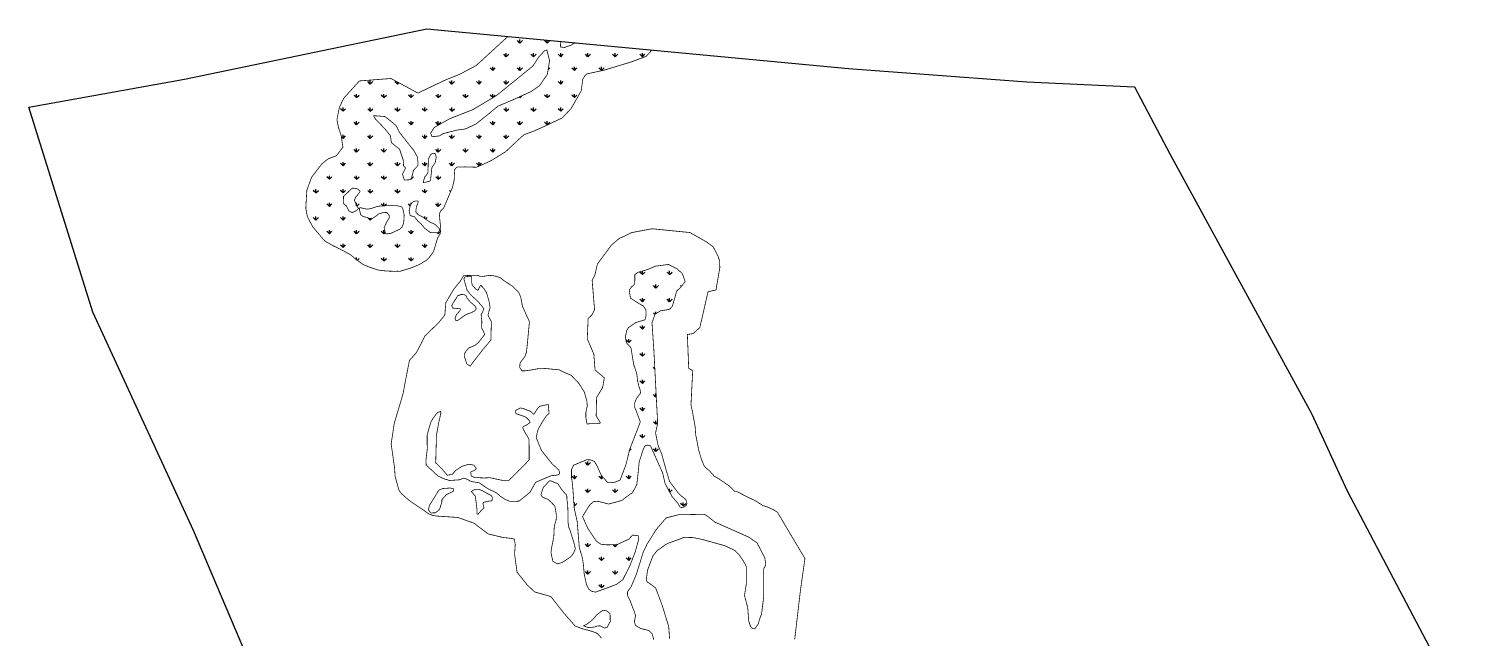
# Model space of a CAD drawing. Header units: metres. Extents: x 278692 to 280823, y 2053779 to 2057270.
# Drawn here: x 278692 to 280601, y 2056467 to 2057270 of the extents above; entities that cross this region are included whole.
import ezdxf

# ---------------------------------------------------------------- set-up
doc = ezdxf.new("R2010")
doc.units = ezdxf.units.M
doc.layers.add('MANGROOVE BUFFER ZONE', color=120, linetype='Continuous')
doc.layers.add('village', color=3, linetype='Continuous')

msp = doc.modelspace()

# ---------------------------------------------------------------- hatches: boundary and pattern name
at = {"layer": 'MANGROOVE BUFFER ZONE'}
h = msp.add_hatch(dxfattribs=at)
h.set_pattern_fill('GRASS', color=256)
h.paths.add_polyline_path([(279358.5, 2057135.1), (279373.2, 2057141.7), (279395.6, 2057152.3), (279407.4, 2057164.7), (279420.9, 2057188.4), (279422.7, 2057203), (279426.2, 2057209.4), (279429.7, 2057210.8), (279450.2, 2057215.2), (279486.4, 2057226.1), (279506.5, 2057233.6), (279514.2, 2057241.9), (279411.8, 2057251.5), (279407.5, 2057248.4), (279398.5, 2057245.3), (279393.3, 2057246.1), (279393.7, 2057253.2), (279324, 2057259.8), (279314.2, 2057250.9), (279282.1, 2057221.5), (279260.8, 2057210.2), (279241.4, 2057202.4), (279224, 2057194.1), (279205.3, 2057185.2), (279200.2, 2057187.9), (279194.4, 2057191.1), (279185.4, 2057195.9), (279169.7, 2057204.4), (279158.9, 2057203.6), (279143.8, 2057202.4), (279128, 2057201.2), (279120.2, 2057192.6), (279107.3, 2057178.4), (279101.5, 2057166.1), (279098.3, 2057150), (279100.4, 2057139.5), (279103.9, 2057129.1), (279104.9, 2057122.3), (279106.2, 2057113.7), (279102.4, 2057108.7), (279097.8, 2057102.6), (279086.7, 2057098.4), (279078.1, 2057091.4), (279064.8, 2057074), (279058.6, 2057056.9), (279057.2, 2057033.1), (279059.4, 2057021.9), (279062, 2057016.7), (279066.7, 2057008.3), (279071.7, 2057002.3), (279075.7, 2056997.6), (279082.2, 2056990), (279092.5, 2056984.1), (279107.1, 2056976.9), (279116.8, 2056971.4), (279125.2, 2056964.3), (279133.6, 2056958.6), (279142.1, 2056955.1), (279152.9, 2056951.6), (279161.8, 2056950.5), (279169.3, 2056950.1), (279181.7, 2056950), (279195.8, 2056954.3), (279203.2, 2056957.3), (279208.4, 2056959.6), (279216, 2056964.3), (279220.3, 2056968.4), (279225.7, 2056975.7), (279231.2, 2056993.9), (279234.8, 2056999.8), (279235.3, 2057007.2), (279234.3, 2057016.1), (279233.5, 2057025.8), (279235.7, 2057030.2), (279239.3, 2057033.7), (279251, 2057061.2), (279253.1, 2057070.4), (279253.5, 2057079.4), (279254, 2057085), (279256.8, 2057087.5), (279267.2, 2057087.8), (279282.2, 2057087.3), (279290.6, 2057090.8), (279302.4, 2057096.3), (279321.3, 2057108), (279338.5, 2057124.2), (279345.1, 2057130.1)])
h.paths.add_polyline_path([(279296.7, 2057156.2), (279281.6, 2057144.2), (279267.8, 2057137.8), (279257.4, 2057136.4), (279243.9, 2057133.1), (279238.1, 2057131.5), (279233.5, 2057128.6), (279224, 2057127.6), (279221.9, 2057132.1), (279226.7, 2057139.7), (279247.1, 2057151.3), (279277.9, 2057163.4), (279308.6, 2057181.7), (279337.6, 2057205.1), (279357.2, 2057221.1), (279364.4, 2057232.3), (279372.6, 2057241.3), (279375.5, 2057242), (279379, 2057228.1), (279376.1, 2057210), (279365.8, 2057194.9), (279354.5, 2057187.1), (279331.4, 2057176.6), (279310.9, 2057167.9)], flags=16)
h.paths.add_polyline_path([(279229.4, 2057100.6), (279228.2, 2057093.8), (279223.7, 2057086.9), (279221.9, 2057071), (279221.4, 2057069.3), (279218.7, 2057068.3), (279212.2, 2057067), (279213.2, 2057071.1), (279214.6, 2057075.1), (279216.6, 2057077), (279218.5, 2057080.6), (279218.6, 2057084.7), (279219, 2057097.9), (279220.6, 2057101.4), (279222.3, 2057104.2), (279224.8, 2057105.6), (279228.2, 2057105.4)], flags=16)
h.paths.add_polyline_path([(279204.5, 2057100.9), (279205.3, 2057094), (279205.2, 2057089.9), (279204, 2057088.1), (279199.4, 2057083.2), (279196.7, 2057072.4), (279194.7, 2057070.8), (279187.3, 2057070.4), (279184.9, 2057078), (279188.9, 2057086.3), (279186.2, 2057089.2), (279186, 2057096.1), (279181, 2057111.1), (279170.2, 2057119.8), (279168.9, 2057129), (279161.4, 2057138.1), (279148.9, 2057151.3), (279146.6, 2057155.4), (279161.6, 2057154.2), (279167.9, 2057149.4), (279176.8, 2057141.7), (279180.6, 2057133.6), (279200.1, 2057108.9)], flags=16)
h.paths.add_polyline_path([(279203.1, 2057034.4), (279202.4, 2057028), (279205.6, 2057024.6), (279211.6, 2057021.7), (279214.3, 2057019.5), (279220.7, 2057015.2), (279227.4, 2057012), (279229.9, 2057009.9), (279234.2, 2057005.8), (279232.7, 2057002.3), (279232.3, 2057000.8), (279222, 2057000.9), (279214, 2057006.8), (279209.7, 2057012.3), (279205.2, 2057016.1), (279200.7, 2057021.8), (279199.3, 2057022.3), (279195.3, 2057023.5), (279195.1, 2057023.3), (279193.6, 2057030.2), (279195.3, 2057037.3), (279198.3, 2057041.4), (279201.5, 2057042.6), (279206.1, 2057042.6)], flags=16)
h.paths.add_polyline_path([(279183.8, 2057035), (279185.3, 2057032.6), (279187.1, 2057024.1), (279186.4, 2057013.4), (279184.1, 2057008.1), (279181, 2057005.4), (279174.4, 2057002.3), (279169.7, 2057000.1), (279162.7, 2056999.1), (279160.6, 2057007.7), (279164.6, 2057016), (279167.5, 2057020.7), (279167.2, 2057024.2), (279164.1, 2057027.5), (279159.7, 2057027.7), (279153, 2057025.5), (279150.5, 2057023.3), (279147.6, 2057021.3), (279145.4, 2057020), (279140.3, 2057019.8), (279137.9, 2057021.1), (279133, 2057022.2), (279129.6, 2057024.8), (279128.7, 2057028.6), (279127.7, 2057032.4), (279127, 2057033.2), (279123.6, 2057029.8), (279118.7, 2057027.5), (279116.5, 2057028.3), (279114.1, 2057029.7), (279110.7, 2057036.5), (279106.8, 2057039.6), (279107, 2057048.8), (279118.5, 2057059.7), (279122.8, 2057059.5), (279125.7, 2057058.4), (279129.2, 2057055.9), (279126.4, 2057051.7), (279123.3, 2057048.2), (279121.4, 2057043.9), (279124.2, 2057036.7), (279125.7, 2057034.5), (279127.2, 2057032.9), (279129, 2057034), (279135.6, 2057032.4), (279139, 2057032), (279142.3, 2057032.6), (279145, 2057033.3), (279148, 2057034.4), (279152.4, 2057035.8), (279162.1, 2057036.5), (279168.9, 2057036.6), (279177.2, 2057036.6)], flags=16)
h.paths.add_polyline_path([(279521.7, 2056749.1), (279518.9, 2056736.6), (279522.2, 2056720.5), (279527.3, 2056707.9), (279532.5, 2056689), (279537.4, 2056672.6), (279548.4, 2056658), (279553.3, 2056653.2), (279558.8, 2056648.9), (279560.3, 2056643.5), (279559.3, 2056640.9), (279554.4, 2056637.7), (279551, 2056639.1), (279548.4, 2056643.8), (279540.7, 2056652.7), (279531.4, 2056670.2), (279528.3, 2056683.9), (279520, 2056702.4), (279512.2, 2056719.7), (279507.9, 2056720.6), (279505.7, 2056720.2), (279504.2, 2056718.3), (279502, 2056713.3), (279499.8, 2056705.9), (279497.4, 2056699.1), (279495.4, 2056678.9), (279494.1, 2056668.2), (279491.2, 2056662.7), (279487.8, 2056657.3), (279483.1, 2056654.3), (279474.4, 2056647.5), (279456.9, 2056642.8), (279450.8, 2056644.5), (279442.2, 2056646.6), (279437.1, 2056646), (279432.2, 2056641.9), (279425.4, 2056631.2), (279422.5, 2056626.3), (279429.7, 2056610.3), (279440.7, 2056594), (279447.1, 2056589.7), (279454.7, 2056589), (279467.8, 2056589.2), (279483.5, 2056596.4), (279488.7, 2056601.9), (279496.1, 2056600.9), (279496.8, 2056596.8), (279492.2, 2056579.9), (279485.3, 2056562.1), (279475.8, 2056543.2), (279467.7, 2056537), (279458.7, 2056533.5), (279446.3, 2056529), (279440, 2056526.6), (279434.5, 2056527.6), (279430.6, 2056530.7), (279427.7, 2056537), (279424.7, 2056550.6), (279423.7, 2056563), (279422.9, 2056568.2), (279422.5, 2056571), (279421.2, 2056575.7), (279418.3, 2056584.9), (279415.4, 2056620.3), (279411.6, 2056636.9), (279409.4, 2056668.1), (279407.9, 2056678.2), (279407.9, 2056687.9), (279410.5, 2056694), (279428, 2056701.3), (279433.1, 2056701.1), (279438.1, 2056699.1), (279441.6, 2056693.3), (279447.5, 2056680.4), (279453.8, 2056673.5), (279456.1, 2056670.9), (279459.9, 2056671), (279465.4, 2056671.7), (279472.2, 2056674.6), (279480, 2056695.3), (279484.8, 2056715.1), (279495.9, 2056743.5), (279498.8, 2056751.3), (279493.3, 2056766.1), (279491.4, 2056770.5), (279491.5, 2056776.5), (279493.8, 2056782.3), (279499.1, 2056789.2), (279498.4, 2056794.2), (279497, 2056797.8), (279495.1, 2056806), (279494.5, 2056812.2), (279493.8, 2056816.1), (279492.6, 2056819.5), (279490, 2056827), (279486.5, 2056848.9), (279480.4, 2056855.7), (279479.1, 2056863.9), (279481, 2056872.2), (279483, 2056875.5), (279492.7, 2056882.3), (279505, 2056886), (279506.5, 2056892), (279506.1, 2056899.2), (279502.7, 2056904.2), (279495.8, 2056908.2), (279485.7, 2056914.6), (279484.3, 2056925.2), (279487, 2056929.1), (279491.2, 2056933.1), (279491.6, 2056938.4), (279491.6, 2056945.8), (279496, 2056948.7), (279508.1, 2056952.2), (279519.1, 2056956.8), (279536, 2056959), (279547, 2056953.5), (279554.3, 2056946.9), (279558, 2056936.2), (279552.1, 2056928.9), (279546.8, 2056923.8), (279544.8, 2056916.6), (279541.1, 2056903.9), (279537.3, 2056899.7), (279525.7, 2056897.9), (279518.4, 2056893.5), (279514.2, 2056882.3), (279516.7, 2056845.5)], flags=16)

# ---------------------------------------------------------------- linework, layer by layer
at = {"layer": 'MANGROOVE BUFFER ZONE', "const_width": 1, "flags": 128}
for points in [[(279324, 2057259.8), (279314.2, 2057250.9), (279282.1, 2057221.5), (279260.8, 2057210.2), (279241.4, 2057202.4), (279224, 2057194.1), (279205.3, 2057185.2), (279200.2, 2057187.9), (279194.4, 2057191.1), (279185.4, 2057195.9), (279169.7, 2057204.4), (279158.9, 2057203.6), (279143.8, 2057202.4), (279128, 2057201.2), (279120.2, 2057192.6), (279107.3, 2057178.4), (279101.5, 2057166.1), (279098.3, 2057150), (279100.4, 2057139.5), (279103.9, 2057129.1), (279104.9, 2057122.3), (279106.2, 2057113.7), (279102.4, 2057108.7), (279097.8, 2057102.6), (279086.7, 2057098.4), (279078.1, 2057091.4), (279064.8, 2057074), (279058.6, 2057056.9), (279057.2, 2057033.1), (279059.4, 2057021.9), (279062, 2057016.7), (279066.7, 2057008.3), (279071.7, 2057002.3), (279075.7, 2056997.6), (279082.2, 2056990), (279092.5, 2056984.1), (279107.1, 2056976.9), (279116.8, 2056971.4), (279125.2, 2056964.3), (279133.6, 2056958.6), (279142.1, 2056955.1), (279152.9, 2056951.6), (279161.8, 2056950.5), (279169.3, 2056950.1), (279181.7, 2056950), (279195.8, 2056954.3), (279203.2, 2056957.3), (279208.4, 2056959.6), (279216, 2056964.3), (279220.3, 2056968.4), (279225.7, 2056975.7), (279231.2, 2056993.9), (279234.8, 2056999.8), (279235.3, 2057007.2), (279234.3, 2057016.1), (279233.5, 2057025.8), (279235.7, 2057030.2), (279239.3, 2057033.7), (279251, 2057061.2), (279253.1, 2057070.4), (279253.5, 2057079.4), (279254, 2057085), (279256.8, 2057087.5), (279267.2, 2057087.8), (279282.2, 2057087.3), (279290.6, 2057090.8), (279302.4, 2057096.3), (279321.3, 2057108), (279338.5, 2057124.2), (279345.1, 2057130.1), (279358.5, 2057135.1), (279373.2, 2057141.7), (279395.6, 2057152.3), (279407.4, 2057164.7), (279420.9, 2057188.4), (279422.7, 2057203), (279424.8, 2057206.9), (279427.3, 2057209.8), (279429.7, 2057210.8), (279450.2, 2057215.2), (279486.4, 2057226.1), (279506.5, 2057233.6), (279514.2, 2057241.9)], [(279411.8, 2057251.5), (279407.5, 2057248.4), (279398.5, 2057245.3), (279393.3, 2057246.1), (279393.7, 2057253.2)], [(279702.6, 2056464.1), (279710, 2056527.6), (279716.1, 2056571), (279679.8, 2056632), (279674.5, 2056635.4), (279666.2, 2056639.1), (279660.7, 2056640.8), (279650.6, 2056647.2), (279641.2, 2056651.7), (279626.5, 2056659.2), (279623.9, 2056659.2), (279616.5, 2056666.5), (279602.9, 2056675.8), (279596.3, 2056679.7), (279590, 2056686.8), (279584.9, 2056690.8), (279583.3, 2056692.7), (279579.6, 2056701.5), (279575.8, 2056714.2), (279572.7, 2056730.6), (279571.9, 2056734.2), (279571.2, 2056744.8), (279567.8, 2056763.9), (279565.7, 2056773.7), (279567, 2056800.1), (279567.7, 2056813.8), (279567.2, 2056819.6), (279562.7, 2056821.9), (279560.9, 2056866.5), (279568.6, 2056867.8), (279577.4, 2056875.9), (279588.2, 2056923), (279598.7, 2056925.3), (279603.8, 2056955), (279603.4, 2056963.7), (279601.3, 2056970.2), (279595, 2056982.3), (279586.3, 2056988.7), (279564.4, 2057001.1), (279514.4, 2057006.1), (279487, 2057001), (279478.5, 2056996.6), (279471.2, 2056993.5), (279461, 2056984.9), (279442.2, 2056959.6), (279438.7, 2056944.7), (279435.2, 2056938.2), (279438.4, 2056899.4), (279434.9, 2056892.4), (279429.9, 2056887.5), (279428.8, 2056860.8), (279437.4, 2056840.8), (279439.1, 2056819.6), (279451.3, 2056809.5), (279449.1, 2056796.8), (279441.1, 2056783.4), (279440.5, 2056759.2), (279446.1, 2056749.9), (279444.1, 2056748.9), (279433.5, 2056749), (279428.6, 2056748.4), (279427.8, 2056751.7), (279426.9, 2056757.4), (279426.9, 2056763.8), (279428.8, 2056772.4), (279428.3, 2056778.6), (279424.9, 2056790.6), (279418.1, 2056801.6), (279407.8, 2056812.5), (279394.3, 2056818.5), (279391.4, 2056820.2), (279388, 2056820.3), (279373.4, 2056821.7), (279363.2, 2056821.3), (279354.6, 2056819.7), (279346.2, 2056818.6), (279342.5, 2056818.6), (279339.6, 2056823.3), (279339.9, 2056828), (279341, 2056830.3), (279344.5, 2056834.8), (279346.6, 2056838), (279348.5, 2056843.2), (279349.9, 2056856.3), (279352.4, 2056883.4), (279343.2, 2056903.9), (279341, 2056915.8), (279338.2, 2056922.4), (279330.4, 2056930.2), (279325, 2056933.6), (279318.3, 2056938), (279314.1, 2056941.4), (279308, 2056943.4), (279304.5, 2056944.2), (279299, 2056944.6), (279293.6, 2056943.6), (279290.2, 2056943.2), (279286.8, 2056943.5), (279284.1, 2056944.6), (279279.1, 2056944.7), (279273.4, 2056944.6), (279265.5, 2056944.1), (279260.9, 2056936.6), (279252.8, 2056926.7), (279242.1, 2056908.7), (279240.7, 2056892.3), (279232.8, 2056882.3), (279214.7, 2056864.9), (279203.4, 2056842.9), (279194, 2056832.3), (279188.3, 2056803.1), (279185.9, 2056789.6), (279181.3, 2056773.8), (279174.1, 2056749.8), (279169.9, 2056722.3), (279174.5, 2056689.7), (279175, 2056679.8), (279180.2, 2056661), (279183.9, 2056656.1), (279195.1, 2056646.5), (279214.1, 2056633.8), (279218.5, 2056630.5), (279224.2, 2056627.8), (279231.1, 2056626.9), (279258.1, 2056625.1), (279279.5, 2056617.4), (279298, 2056603.4), (279317.6, 2056598.7), (279325.5, 2056597.9), (279332.5, 2056596.6), (279333.7, 2056589.1), (279332.8, 2056576.8), (279336.1, 2056552.9), (279349.6, 2056536), (279359.2, 2056526.9), (279380.6, 2056520.8), (279398.3, 2056498.4), (279412.7, 2056481.9), (279422.1, 2056478.3), (279431.7, 2056475.8), (279436.7, 2056474.3), (279442, 2056472.1), (279447.5, 2056466)], [(279516.6, 2056463.7), (279514.4, 2056471.7), (279510.2, 2056475.9), (279499.5, 2056478.5), (279492.3, 2056482.8), (279491, 2056487.8), (279492.5, 2056495.4), (279490.8, 2056501.1), (279488.5, 2056506.7), (279485.4, 2056515.1), (279482, 2056521.9), (279481.8, 2056526.7), (279483.1, 2056528.8), (279486.7, 2056533.7), (279490.3, 2056542.4), (279493.5, 2056549.8), (279502.6, 2056579.2), (279507.7, 2056589.9), (279520.1, 2056609.6), (279533, 2056624.6), (279549.3, 2056628.7), (279578.2, 2056629.2), (279583.6, 2056629.4), (279588.7, 2056625.9), (279597.3, 2056618.9), (279618.1, 2056609.8), (279642, 2056599.1), (279652.9, 2056591.6), (279663.1, 2056571.9), (279664.3, 2056564), (279664, 2056561.6), (279661.6, 2056557.3), (279661.6, 2056519.6), (279658.8, 2056497.4), (279656, 2056490.3), (279654.4, 2056484.4), (279649.9, 2056478.2), (279646.8, 2056478.3), (279644.2, 2056481.6), (279642, 2056488.2), (279641.5, 2056493.7), (279640.6, 2056505.9), (279636.3, 2056522.2), (279638.7, 2056537), (279638.9, 2056551.7), (279638.9, 2056559.5), (279637.3, 2056563.3), (279634.8, 2056567.8), (279630.7, 2056573.5), (279629.1, 2056575.9), (279623.9, 2056581.4), (279610.1, 2056587.9), (279581, 2056596), (279568.2, 2056598.6), (279556.6, 2056598.9), (279548.7, 2056595.8), (279537.1, 2056591.7), (279531.6, 2056589), (279526.1, 2056584.8), (279521.3, 2056581.7), (279515.5, 2056574.6), (279508.3, 2056555.4), (279506.6, 2056542.1), (279508, 2056540.1), (279519, 2056532.2), (279527.6, 2056509.4), (279536.3, 2056481.1), (279537.4, 2056465.3)]]:
    msp.add_lwpolyline(points, dxfattribs=at)
for points in [[(279224, 2057127.6), (279221.9, 2057132.1), (279226.7, 2057139.7), (279247.1, 2057151.3), (279277.9, 2057163.4), (279308.6, 2057181.7), (279337.6, 2057205.1), (279357.2, 2057221.1), (279364.4, 2057232.3), (279372.6, 2057241.3), (279375.5, 2057242), (279379, 2057228.1), (279376.1, 2057210), (279365.8, 2057194.9), (279354.5, 2057187.1), (279331.4, 2057176.6), (279310.9, 2057167.9), (279296.7, 2057156.2), (279281.6, 2057144.2), (279267.8, 2057137.8), (279257.4, 2057136.4), (279243.9, 2057133.1), (279238.1, 2057131.5), (279233.5, 2057128.6)], [(279184.9, 2057078), (279188.9, 2057086.3), (279186.2, 2057089.2), (279186, 2057096.1), (279181, 2057111.1), (279170.2, 2057119.8), (279168.9, 2057129), (279161.4, 2057138.1), (279148.9, 2057151.3), (279146.6, 2057155.4), (279161.6, 2057154.2), (279167.9, 2057149.4), (279176.8, 2057141.7), (279180.6, 2057133.6), (279200.1, 2057108.9), (279204.5, 2057100.9), (279205.3, 2057094), (279205.2, 2057089.9), (279204, 2057088.1), (279199.4, 2057083.2), (279196.7, 2057072.4), (279194.7, 2057070.8), (279187.3, 2057070.4)], [(279213.2, 2057071.1), (279214.6, 2057075.1), (279216.6, 2057077), (279218.5, 2057080.6), (279218.6, 2057084.7), (279219, 2057097.9), (279220.6, 2057101.4), (279222.3, 2057104.2), (279224.8, 2057105.6), (279228, 2057105.4), (279228.5, 2057104.3), (279229.4, 2057100.6), (279228.2, 2057093.8), (279223.7, 2057086.9), (279221.9, 2057071), (279221.4, 2057069.3), (279218.7, 2057068.3), (279212.2, 2057067)], [(279128.5, 2057056.4), (279128.8, 2057055.3), (279126.4, 2057051.7), (279123.3, 2057048.2), (279121.4, 2057043.9), (279124.2, 2057036.7), (279125.7, 2057034.5), (279127, 2057033.2), (279123.6, 2057029.8), (279118.7, 2057027.5), (279116.5, 2057028.3), (279114.1, 2057029.7), (279110.7, 2057036.5), (279106.8, 2057039.6), (279107, 2057048.8), (279118.5, 2057059.7), (279122.8, 2057059.5), (279125.7, 2057058.4)], [(279162.1, 2057036.5), (279168.9, 2057036.6), (279177.2, 2057036.6), (279183.8, 2057035), (279185.3, 2057032.6), (279187.1, 2057024.1), (279186.4, 2057013.4), (279184.1, 2057008.1), (279181, 2057005.4), (279174.4, 2057002.3), (279169.7, 2057000.1), (279164, 2056999.3), (279162.4, 2057000.1), (279160.6, 2057007.7), (279164.6, 2057016), (279167.5, 2057020.7), (279167.2, 2057024.2), (279164.1, 2057027.5), (279159.7, 2057027.7), (279153, 2057025.5), (279150.5, 2057023.3), (279147.6, 2057021.3), (279145.4, 2057020), (279140.3, 2057019.8), (279137.9, 2057021.1), (279133, 2057022.2), (279129.6, 2057024.8), (279128.7, 2057028.6), (279128, 2057031.3), (279128.2, 2057033.5), (279129, 2057034), (279135.6, 2057032.4), (279139, 2057032), (279142.3, 2057032.6), (279145, 2057033.3), (279148, 2057034.4), (279152.4, 2057035.8)], [(279198.3, 2057041.4), (279201.5, 2057042.6), (279205.2, 2057042.6), (279205.7, 2057041.5), (279203.1, 2057034.4), (279202.4, 2057028), (279205.6, 2057024.6), (279211.6, 2057021.7), (279214.3, 2057019.5), (279220.7, 2057015.2), (279227.4, 2057012), (279229.9, 2057009.9), (279233.3, 2057006.6), (279234, 2057005.1), (279232.7, 2057002.3), (279232.3, 2057000.8), (279222, 2057000.9), (279214, 2057006.8), (279209.7, 2057012.3), (279205.2, 2057016.1), (279200.7, 2057021.8), (279199.3, 2057022.3), (279195.3, 2057023.5), (279195.1, 2057023.3), (279193.6, 2057030.2), (279195.3, 2057037.3)], [(279467.7, 2056537), (279458.7, 2056533.5), (279446.3, 2056529), (279440, 2056526.6), (279434.5, 2056527.6), (279430.6, 2056530.7), (279427.7, 2056537), (279424.7, 2056550.6), (279423.7, 2056563), (279422.9, 2056568.2), (279422.5, 2056571), (279421.2, 2056575.7), (279418.3, 2056584.9), (279415.4, 2056620.3), (279411.6, 2056636.9), (279409.4, 2056668.1), (279407.9, 2056678.2), (279407.9, 2056687.9), (279410.5, 2056694), (279428, 2056701.3), (279433.1, 2056701.1), (279438.1, 2056699.1), (279441.6, 2056693.3), (279447.5, 2056680.4), (279453.8, 2056673.5), (279456.1, 2056670.9), (279459.9, 2056671), (279465.4, 2056671.7), (279472.2, 2056674.6), (279480, 2056695.3), (279484.8, 2056715.1), (279495.9, 2056743.5), (279498.8, 2056751.3), (279493.3, 2056766.1), (279491.4, 2056770.5), (279491.5, 2056776.5), (279493.8, 2056782.3), (279499.1, 2056789.2), (279498.4, 2056794.2), (279497, 2056797.8), (279495.1, 2056806), (279494.5, 2056812.2), (279493.8, 2056816.1), (279492.6, 2056819.5), (279490, 2056827), (279486.5, 2056848.9), (279480.4, 2056855.7), (279479.1, 2056863.9), (279481, 2056872.2), (279483, 2056875.5), (279492.7, 2056882.3), (279505, 2056886), (279506.5, 2056892), (279506.1, 2056899.2), (279502.6, 2056904.3), (279501.7, 2056904.7), (279495.8, 2056908.2), (279485.7, 2056914.6), (279484.3, 2056925.2), (279487, 2056929.1), (279491.2, 2056933.1), (279491.6, 2056938.4), (279491.6, 2056945.8), (279496, 2056948.7), (279508.1, 2056952.2), (279519.1, 2056956.8), (279536, 2056959), (279547, 2056953.5), (279554.3, 2056946.9), (279558, 2056936.2), (279552.1, 2056928.9), (279546.8, 2056923.8), (279544.8, 2056916.6), (279541.1, 2056903.9), (279537.3, 2056899.7), (279525.7, 2056897.9), (279518.4, 2056893.5), (279514.2, 2056882.3), (279516.7, 2056845.5), (279521.7, 2056749.1), (279518.9, 2056736.6), (279522.2, 2056720.5), (279527.3, 2056707.9), (279532.5, 2056689), (279537.4, 2056672.6), (279548.4, 2056658), (279553.3, 2056653.2), (279558.8, 2056648.9), (279560.3, 2056643.5), (279559.3, 2056640.9), (279555.7, 2056638.6), (279553.2, 2056638.2), (279551, 2056639.1), (279548.4, 2056643.8), (279540.7, 2056652.7), (279531.4, 2056670.2), (279528.3, 2056683.9), (279520, 2056702.4), (279512.2, 2056719.7), (279507.9, 2056720.6), (279505.7, 2056720.2), (279504.2, 2056718.3), (279502, 2056713.3), (279499.8, 2056705.9), (279497.4, 2056699.1), (279495.4, 2056678.9), (279494.1, 2056668.2), (279491.2, 2056662.7), (279487.8, 2056657.3), (279483.1, 2056654.3), (279474.4, 2056647.5), (279456.9, 2056642.8), (279450.8, 2056644.5), (279442.2, 2056646.6), (279437.1, 2056646), (279432.2, 2056641.9), (279425.4, 2056631.2), (279422.5, 2056626.3), (279429.7, 2056610.3), (279440.7, 2056594), (279447.1, 2056589.7), (279454.7, 2056589), (279467.8, 2056589.2), (279483.5, 2056596.4), (279488.7, 2056601.9), (279496.1, 2056600.9), (279496.8, 2056596.8), (279492.2, 2056579.9), (279485.3, 2056562.1), (279475.8, 2056543.2)], [(279274.1, 2056824.9), (279269.8, 2056827.8), (279268.2, 2056832.8), (279266.6, 2056836.8), (279266.5, 2056840.5), (279268.6, 2056844.5), (279272.3, 2056848.8), (279280.6, 2056852.2), (279285.2, 2056856.1), (279293.3, 2056866.5), (279291.5, 2056871.4), (279289.4, 2056874.9), (279289.6, 2056884), (279288.6, 2056892.8), (279290, 2056894.9), (279292.3, 2056900.4), (279289.8, 2056904), (279283.7, 2056910.9), (279275.1, 2056918.8), (279270.1, 2056925.1), (279266.8, 2056937), (279266, 2056939.3), (279266.5, 2056941.7), (279267.3, 2056942.3), (279268.2, 2056942.7), (279272.5, 2056943.5), (279274.8, 2056943.5), (279276.1, 2056942.8), (279276.2, 2056939.5), (279276.2, 2056935.2), (279277, 2056931.7), (279281.6, 2056926.5), (279284.7, 2056924.8), (279285.8, 2056927.8), (279287.6, 2056930.8), (279288.4, 2056931.4), (279292.1, 2056927.5), (279295.8, 2056921.7), (279298.8, 2056911.7), (279300.6, 2056902.1), (279299, 2056897.2), (279297.7, 2056892), (279302.2, 2056883.5), (279301.5, 2056859.1), (279291.5, 2056847.4)], [(279258, 2056885.2), (279255.3, 2056884.8), (279254.2, 2056887.6), (279255.8, 2056892.3), (279260.7, 2056898.1), (279261.4, 2056900.2), (279261, 2056900.5), (279250.9, 2056901.5), (279249.9, 2056904.9), (279252.5, 2056909.5), (279256.2, 2056915), (279257.6, 2056917.7), (279262.6, 2056919.4), (279266.1, 2056919.2), (279268.4, 2056918.2), (279269.9, 2056915.1), (279273.8, 2056910), (279280.8, 2056903.9), (279282.2, 2056900.8), (279280.5, 2056898), (279275.9, 2056895.4), (279270.3, 2056893.5), (279265.5, 2056890.8)], [(279338.9, 2056646.7), (279330.4, 2056646.3), (279327, 2056646.3), (279320.5, 2056648.9), (279314.1, 2056653.1), (279308.4, 2056658), (279298.2, 2056662.7), (279286, 2056670.9), (279275.6, 2056672.5), (279269.5, 2056675.9), (279265, 2056676.9), (279260.8, 2056674.9), (279247.1, 2056673.9), (279240.4, 2056675.9), (279236, 2056677.8), (279231.9, 2056679.7), (279227.4, 2056683.8), (279216.1, 2056694.4), (279215.9, 2056701.6), (279217.6, 2056715.7), (279217.4, 2056724.3), (279217.5, 2056734.5), (279219.9, 2056742.8), (279222.7, 2056751.9), (279227.4, 2056759.1), (279231, 2056763.4), (279235.3, 2056765.3), (279235.5, 2056762.6), (279234.5, 2056758.2), (279232.9, 2056751.2), (279229.7, 2056733.9), (279228.7, 2056697.2), (279237.6, 2056688.4), (279244, 2056680.8), (279250.9, 2056682.3), (279255.2, 2056687.2), (279260.7, 2056691), (279264.5, 2056693), (279272.3, 2056695.3), (279279.1, 2056694.2), (279282.2, 2056689.6), (279280.2, 2056687.4), (279274.8, 2056685.1), (279275.7, 2056679.7), (279280.7, 2056677.7), (279292.5, 2056677.3), (279300.3, 2056677.6), (279316, 2056674.2), (279325.5, 2056674.2), (279345.1, 2056693.7), (279352.1, 2056701.4), (279352.1, 2056719.1), (279351.7, 2056728.3), (279349.7, 2056732.3), (279346.6, 2056737.2), (279345.6, 2056739.2), (279343.5, 2056743.6), (279344.2, 2056744.9), (279348.7, 2056747.1), (279353.3, 2056750.6), (279352.3, 2056753), (279348.7, 2056756.7), (279346.3, 2056758.1), (279338.5, 2056760.9), (279334.6, 2056762.1), (279334.1, 2056766.1), (279336.1, 2056767.3), (279340.4, 2056769.6), (279343.6, 2056769.1), (279353.7, 2056765.3), (279358, 2056761.3), (279358.9, 2056762), (279361.3, 2056766), (279364, 2056769.9), (279366.6, 2056772.1), (279377.3, 2056774.2), (279378.4, 2056762.4), (279374.3, 2056758.6), (279369.6, 2056751.6), (279363.7, 2056740.8), (279361.3, 2056730.6), (279368.4, 2056713.4), (279382.6, 2056695.7), (279391.3, 2056687.7), (279392.4, 2056683.1), (279390.8, 2056681.5), (279387.1, 2056680.8), (279381.3, 2056680.3), (279377, 2056678.5), (279367.8, 2056674.6), (279360.7, 2056671.6), (279353.1, 2056658.3)], [(279395, 2056565.4), (279389.1, 2056563.9), (279383.3, 2056567.4), (279380.8, 2056579), (279382.2, 2056587.8), (279384.5, 2056598.9), (279385.2, 2056613.1), (279387.7, 2056622.2), (279388.1, 2056628), (279386, 2056640.1), (279380.7, 2056645.6), (279377, 2056649), (279374.6, 2056649.9), (279369.8, 2056651.8), (279367.5, 2056655), (279370.7, 2056664.8), (279374.5, 2056668.7), (279377.5, 2056672.1), (279379.6, 2056673.8), (279390, 2056669.6), (279394.5, 2056662.6), (279401.7, 2056654.4), (279401.9, 2056648.6), (279402.9, 2056642.8), (279403.3, 2056631.8), (279403.3, 2056619.9), (279404.1, 2056612.9), (279406.3, 2056607.6), (279412.1, 2056588.5), (279413, 2056583.6), (279410.5, 2056577.4), (279406.3, 2056572.7), (279400.1, 2056568.6)], [(279228.5, 2056631.3), (279222.4, 2056631.1), (279219, 2056634.9), (279220.3, 2056640.7), (279224.7, 2056647.9), (279228.1, 2056653.4), (279231.7, 2056659.5), (279233.8, 2056661.8), (279238.3, 2056663.3), (279243.8, 2056663.7), (279248, 2056664), (279252.3, 2056662.7), (279252.3, 2056659.9), (279242.9, 2056655.3), (279236.8, 2056648.5), (279236.8, 2056645.5), (279233.8, 2056635.8)], [(279284.5, 2056629.4), (279283.2, 2056629.7), (279283.1, 2056636.5), (279282.2, 2056644.1), (279280.8, 2056653.5), (279275.9, 2056659.1), (279276.9, 2056660.2), (279280.5, 2056662.1), (279285.5, 2056662.2), (279290.4, 2056660.5), (279295.4, 2056657.5), (279301.6, 2056654.3), (279303.6, 2056651.6), (279302.9, 2056647.1), (279301.6, 2056646.9), (279298.9, 2056646.7), (279291.7, 2056645.1), (279290.9, 2056643), (279291.9, 2056641.2), (279292.4, 2056637.4), (279289.2, 2056635), (279287, 2056632.1)], [(279454.8, 2056479.9), (279451.4, 2056479.3), (279445.6, 2056482.1), (279442.4, 2056482), (279438.6, 2056480.6), (279431.5, 2056479.8), (279429.1, 2056480.1), (279424, 2056482.1), (279428.8, 2056484.7), (279433.2, 2056488), (279436.5, 2056490.9), (279441.2, 2056496.5), (279444.2, 2056498.8), (279447.1, 2056501.2), (279450, 2056502.6), (279454.2, 2056501.9), (279456.9, 2056500), (279458.9, 2056497.9), (279459.1, 2056487.7)]]:
    msp.add_lwpolyline(points, close=True, dxfattribs=at)
at = {"layer": 'village', "color": 3}
msp.add_lwpolyline([(279007.6, 2056375.6), (278909.1, 2056607.7), (278776.3, 2056896.2), (278691.7, 2057166.4), (278897.2, 2057203.7), (279216.8, 2057269.8), (279773.7, 2057217.6), (280009.2, 2057199.9), (280151, 2057193.5), (280197.6, 2057105), (280384.7, 2056762.1), (280431.9, 2056660.2), (280600.7, 2056339.5)], dxfattribs=at)

doc.saveas('drawing.dxf')
